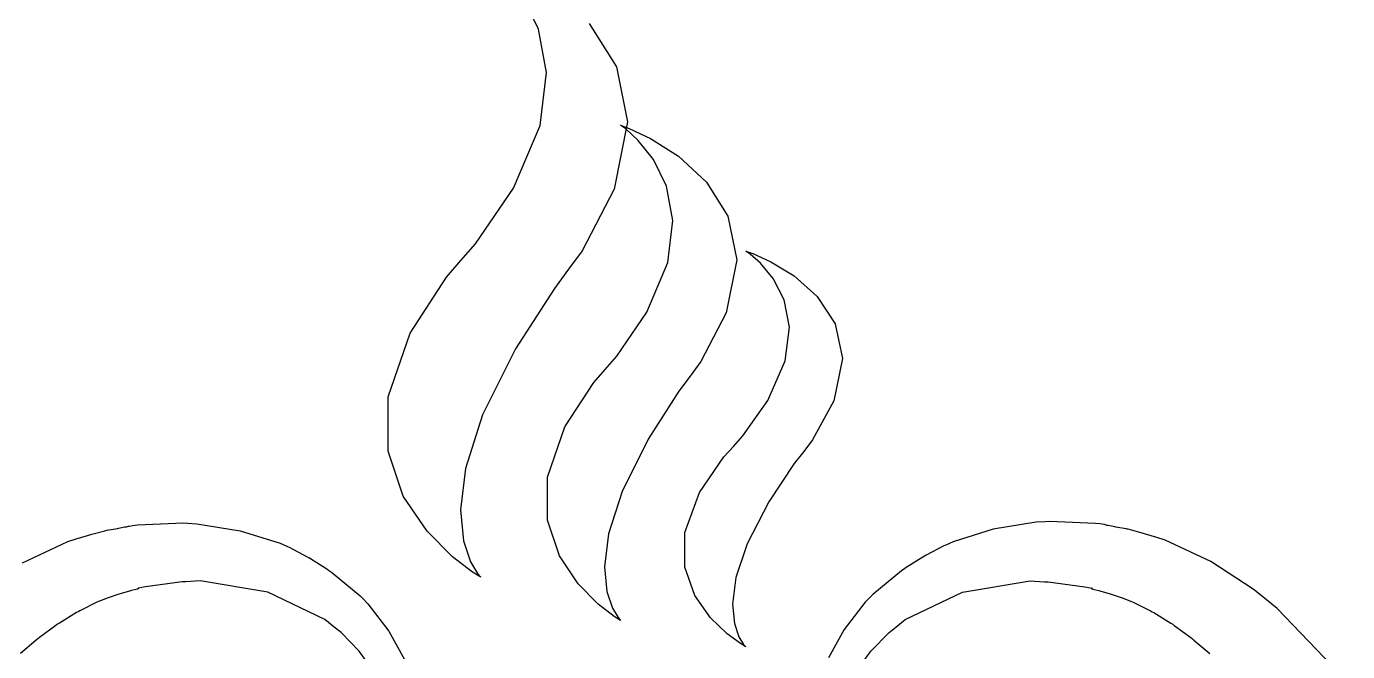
# Model space of a CAD drawing. Extents: x 58 to 299, y 50 to 312.
# Drawn here: x 154.3 to 218, y 133.4 to 163.5 of the extents above; entities that cross this region are included whole.
import ezdxf

# ---------------------------------------------------------------- set-up
doc = ezdxf.new("R2010")
doc.units = 0
doc.header["$MEASUREMENT"] = 0

msp = doc.modelspace()

# ---------------------------------------------------------------- linework, layer by layer
at = {"color": 32}
msp.add_lwpolyline([(181.438, 163.685), (182.748, 161.596), (183.282, 158.947), (182.644, 155.704), (181.103, 152.722), (180.446, 151.835), (179.761, 150.91), (177.894, 147.997), (176.301, 144.812), (175.478, 142.238), (175.233, 140.231), (175.375, 138.745), (175.712, 137.738), (176.056, 137.166), (176.213, 136.984), (176.213, 136.984), (176.213, 136.984), (176.213, 136.984), (175.814, 137.235), (174.843, 137.977), (173.622, 139.204), (172.481, 140.904), (171.746, 143.071), (171.748, 145.69), (172.809, 148.758), (174.56, 151.46), (175.26, 152.26), (175.966, 153.067), (177.792, 155.746), (179.069, 158.768), (179.374, 161.327), (178.989, 163.42), (178.198, 165.05)], dxfattribs=at)
for points in [[(182.951, 134.902), (182.951, 134.902), (182.637, 135.102), (181.866, 135.691), (180.902, 136.665), (180.001, 138.016), (179.421, 139.733), (179.423, 141.809), (180.265, 144.235), (181.654, 146.371), (182.21, 147.002), (182.769, 147.643), (184.216, 149.768), (185.228, 152.163), (185.466, 154.189), (185.16, 155.845), (184.53, 157.132), (183.801, 158.051), (183.201, 158.603), (182.951, 158.786), (182.951, 158.786), (182.951, 158.786), (183.363, 158.629), (184.397, 158.135), (185.74, 157.284), (187.087, 156.043), (188.124, 154.39), (188.546, 152.298), (188.041, 149.738), (186.822, 147.385), (186.303, 146.685), (185.761, 145.954), (184.284, 143.648), (183.026, 141.123), (182.374, 139.081), (182.179, 137.487), (182.29, 136.306), (182.557, 135.504), (182.827, 135.047), (182.951, 134.902), (182.951, 134.902)], [(188.983, 133.633), (188.983, 133.633), (188.721, 133.791), (188.08, 134.261), (187.277, 135.035), (186.526, 136.112), (186.045, 137.481), (186.05, 139.139), (186.757, 141.081), (187.922, 142.795), (188.383, 143.298), (188.847, 143.808), (190.05, 145.507), (190.887, 147.42), (191.084, 149.039), (190.825, 150.363), (190.299, 151.393), (189.692, 152.128), (189.191, 152.571), (188.983, 152.717), (188.983, 152.717), (188.983, 152.717), (189.326, 152.592), (190.187, 152.2), (191.306, 151.519), (192.427, 150.53), (193.29, 149.211), (193.64, 147.538), (193.22, 145.493), (192.202, 143.608), (191.771, 143.051), (191.32, 142.469), (190.091, 140.622), (189.042, 138.605), (188.5, 136.972), (188.338, 135.697), (188.432, 134.753), (188.654, 134.112), (188.879, 133.748), (188.983, 133.633), (188.983, 133.633)]]:
    msp.add_lwpolyline(points, close=True, dxfattribs=at)
at = {"color": 40}
for points in [[(154.128, 137.681), (156.315, 138.704), (156.774, 138.854), (156.836, 138.872), (157.426, 139.048), (157.479, 139.065), (157.541, 139.083), (158.107, 139.233), (158.151, 139.241), (158.203, 139.251), (158.706, 139.339), (158.75, 139.347), (159.067, 139.417), (159.139, 139.417), (159.139, 139.417), (159.243, 139.453), (159.243, 139.453), (159.279, 139.453), (159.456, 139.488), (159.676, 139.515), (161.889, 139.604), (162.101, 139.594), (162.533, 139.568), (164.619, 139.229), (166.547, 138.625), (166.9, 138.465), (166.988, 138.431), (167.842, 137.98), (167.922, 137.936), (168.001, 137.884), (168.803, 137.39), (168.874, 137.337), (169.023, 137.232), (170.408, 136.084), (170.532, 135.96), (170.771, 135.713), (171.789, 134.396), (172.543, 133.025)], [(217.977, 131.953), (214.585, 135.485), (213.819, 136.102), (213.431, 136.411), (211.384, 137.752), (209.196, 138.775), (208.738, 138.924), (208.676, 138.942), (208.085, 139.119), (208.033, 139.135), (207.971, 139.153), (207.407, 139.303), (207.363, 139.311), (207.309, 139.321), (206.808, 139.409), (206.764, 139.417), (206.445, 139.488), (206.375, 139.488), (206.375, 139.488), (206.269, 139.524), (206.269, 139.524), (206.235, 139.524), (206.058, 139.56), (205.838, 139.586), (203.623, 139.674), (203.412, 139.664), (202.98, 139.638), (200.893, 139.299), (198.967, 138.695), (198.614, 138.535), (198.526, 138.501), (197.67, 138.05), (197.592, 138.006), (197.511, 137.954), (196.708, 137.461), (196.638, 137.407), (196.488, 137.302), (195.103, 136.156), (194.98, 136.032), (194.741, 135.785), (193.723, 134.466), (192.968, 133.095)], [(171.274, 132.155), (170.36, 133.424), (169.481, 134.324), (169.157, 134.585), (168.706, 134.947), (165.946, 136.274), (162.691, 136.808), (161.995, 136.772), (161.819, 136.763), (160.055, 136.525), (159.879, 136.489), (159.738, 136.455), (159.702, 136.455), (159.702, 136.455), (159.732, 136.469), (159.738, 136.455), (159.738, 136.455), (159.668, 136.419), (159.385, 136.349), (159.331, 136.332), (158.838, 136.19), (158.786, 136.172), (158.732, 136.164), (158.301, 136.014), (158.257, 135.996), (157.798, 135.819), (157.718, 135.785), (156.888, 135.37), (156.81, 135.326), (156.73, 135.282), (155.91, 134.779), (155.822, 134.725), (155.742, 134.665), (154.948, 134.082), (154.869, 134.02), (154.798, 133.959), (154.03, 133.315)], [(194.098, 132.155), (195.01, 133.424), (195.889, 134.324), (196.215, 134.585), (196.664, 134.947), (199.426, 136.274), (202.679, 136.808), (203.376, 136.772), (203.553, 136.763), (205.317, 136.525), (205.493, 136.489), (205.633, 136.455), (205.669, 136.455), (205.669, 136.455), (205.638, 136.469), (205.632, 136.455), (205.633, 136.455), (205.705, 136.419), (205.986, 136.349), (206.039, 136.332), (206.533, 136.19), (206.587, 136.172), (206.64, 136.164), (207.072, 136.014), (207.117, 135.996), (207.574, 135.819), (207.652, 135.785), (208.482, 135.37), (208.562, 135.326), (208.641, 135.282), (209.462, 134.779), (209.55, 134.725), (209.629, 134.665), (210.422, 134.082), (210.502, 134.02), (210.572, 133.959), (211.34, 133.315)]]:
    msp.add_lwpolyline(points, dxfattribs=at)

doc.saveas('drawing.dxf')
